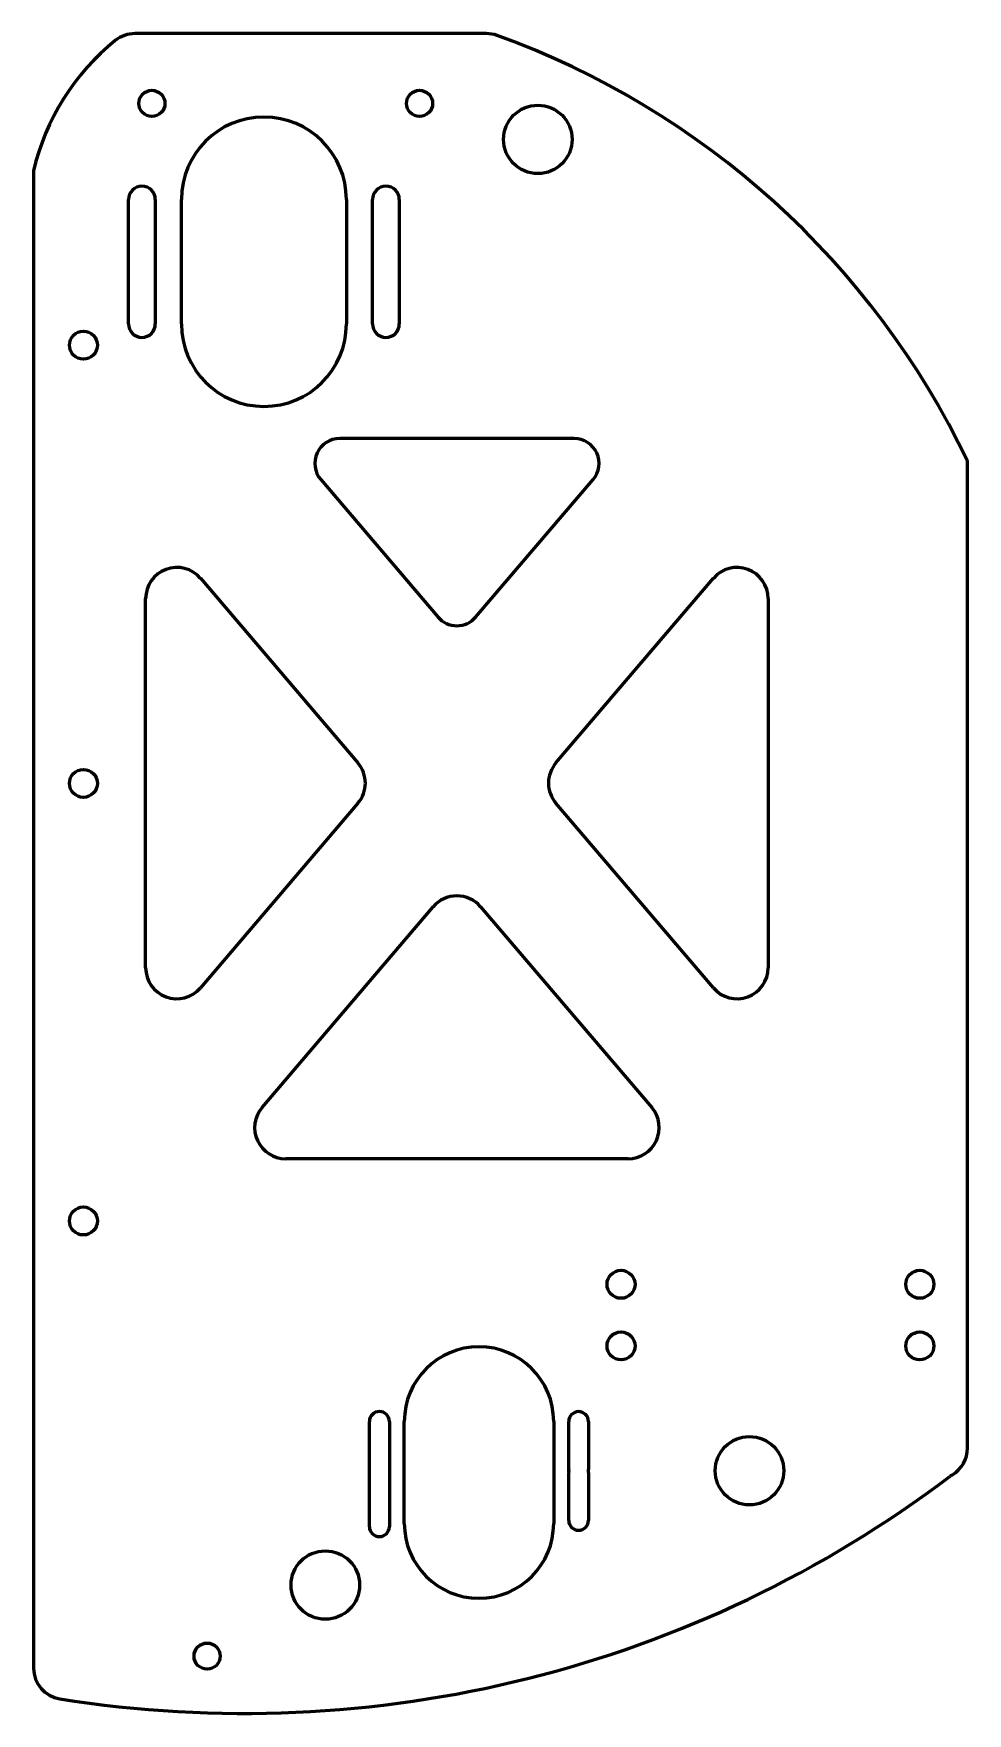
# Model space of a CAD drawing. Header units: millimetres. Extents: x -179 to -29, y 8 to 278.
import ezdxf

# ---------------------------------------------------------------- set-up
doc = ezdxf.new("R2010")
doc.units = ezdxf.units.MM
doc.linetypes.add('K5LT_BASIC', pattern=[0])
doc.layers.add('Системный слой (1)', color=251, linetype='Continuous', true_color=0x6c6c6c)

msp = doc.modelspace()

# ---------------------------------------------------------------- linework, layer by layer
at = {"layer": 'Системный слой (1)', "color": 143, "linetype": 'K5LT_BASIC', "lineweight": 60, "true_color": 0x33acca}
for p, q in [((-105.98, 277.63), (-162.45, 277.63)), ((-178.72, 255.58), (-178.72, 15)), ((-163.47, 230.98), (-163.47, 250.98)), ((-159.17, 250.98), (-159.17, 230.98)), ((-154.97, 230.98), (-154.97, 250.98)), ((-128.47, 250.98), (-128.47, 230.98)), ((-124.27, 230.98), (-124.27, 250.98)), ((-119.97, 250.98), (-119.97, 230.98)), ((-91.89, 212.57), (-129.55, 212.57)), ((-28.72, 50.34), (-28.72, 208.99)), ((-132.59, 205.98), (-113.76, 183.9)), ((-107.67, 183.9), (-88.85, 205.98)), ((-151.91, 190.11), (-126.63, 160.45)), ((-94.81, 160.45), (-69.52, 190.11)), ((-160.72, 127.55), (-160.72, 186.86)), ((-60.72, 186.86), (-60.72, 127.55)), ((-126.63, 153.97), (-151.91, 124.31)), ((-69.52, 124.31), (-94.81, 153.97)), ((-142.02, 105.09), (-114.52, 137.34)), ((-106.91, 137.34), (-79.42, 105.09)), ((-83.22, 96.85), (-138.21, 96.85)), ((-124.77, 37.73), (-124.77, 54.63)), ((-121.57, 54.63), (-121.57, 37.73)), ((-119.17, 38.23), (-119.17, 54.63)), ((-95.17, 54.63), (-95.17, 38.23)), ((-92.75, 46.94), (-92.75, 54.63)), ((-89.59, 54.63), (-89.59, 46.94)), ((-92.75, 38.74), (-92.75, 46.43)), ((-89.59, 46.43), (-89.59, 38.74))]:
    msp.add_line(p, q, dxfattribs=at)
for centre, radius in [((-159.72, 266.42), 2.1), ((-116.72, 266.42), 2.1), ((-97.72, 260.63), 5.5), ((-170.72, 227.57), 2.25), ((-170.72, 157.16), 2.25), ((-170.72, 86.85), 2.25), ((-84.36, 76.67), 2.25), ((-36.36, 76.67), 2.25), ((-84.36, 66.77), 2.25), ((-36.36, 66.77), 2.25), ((-63.72, 46.72), 5.5), ((-131.86, 28.35), 5.5), ((-150.85, 16.93), 2.1)]:
    msp.add_circle(centre, radius, dxfattribs=at)
for centre, radius, start, end in [((-141.72, 246.98), 37.99, 128.9435, 166.9201), ((-162.45, 272.63), 5, 90, 128.9435), ((-105.98, 272.63), 5, 70.1601, 90), ((-149.87, 150.98), 134.33, 25.5855, 70.1601), ((-141.72, 250.98), 13.25, 0, 180), ((-161.32, 250.98), 2.15, 0, 180), ((-122.12, 250.98), 2.15, 0, 180), ((-161.32, 230.98), 2.15, 180, 0), ((-141.72, 230.98), 13.25, 180, 0), ((-122.12, 230.98), 2.15, 180, 0), ((-129.55, 208.57), 4, 90, 220.4543), ((-91.89, 208.57), 4, 319.5457, 90), ((-155.72, 186.86), 5, 40.4543, 180), ((-65.72, 186.86), 5, 0, 139.5457), ((-110.72, 186.49), 4, 220.4543, 319.5457), ((-130.43, 157.21), 5, 319.5457, 40.4543), ((-91.01, 157.21), 5, 139.5457, 220.4543), ((-110.72, 134.09), 5, 40.4543, 139.5457), ((-155.72, 127.55), 5, 180, 319.5457), ((-65.72, 127.55), 5, 220.4543, 0), ((-138.21, 101.85), 5, 139.5457, 270), ((-83.22, 101.85), 5, 270, 40.4543), ((-107.17, 54.63), 12, 0, 180), ((-123.17, 54.63), 1.6, 0, 180), ((-91.17, 54.63), 1.58, 0, 180), ((-33.72, 50.34), 5, 301.2303, 0), ((-91.17, 46.69), 1.6, 170.8606, 189.1394), ((-91.17, 46.69), 1.6, 350.8606, 9.1394), ((-28.53, 41.79), 5, 121.2303, 127.0989), ((-144.94, 195.72), 187.99, 260.9534, 307.0989), ((-107.17, 38.23), 12, 180, 0), ((-91.17, 38.74), 1.58, 180, 0), ((-123.17, 37.73), 1.6, 180, 0), ((-173.72, 15), 5, 180, 260.9534)]:
    msp.add_arc(centre, radius, start, end, dxfattribs=at)

doc.saveas('drawing.dxf')
